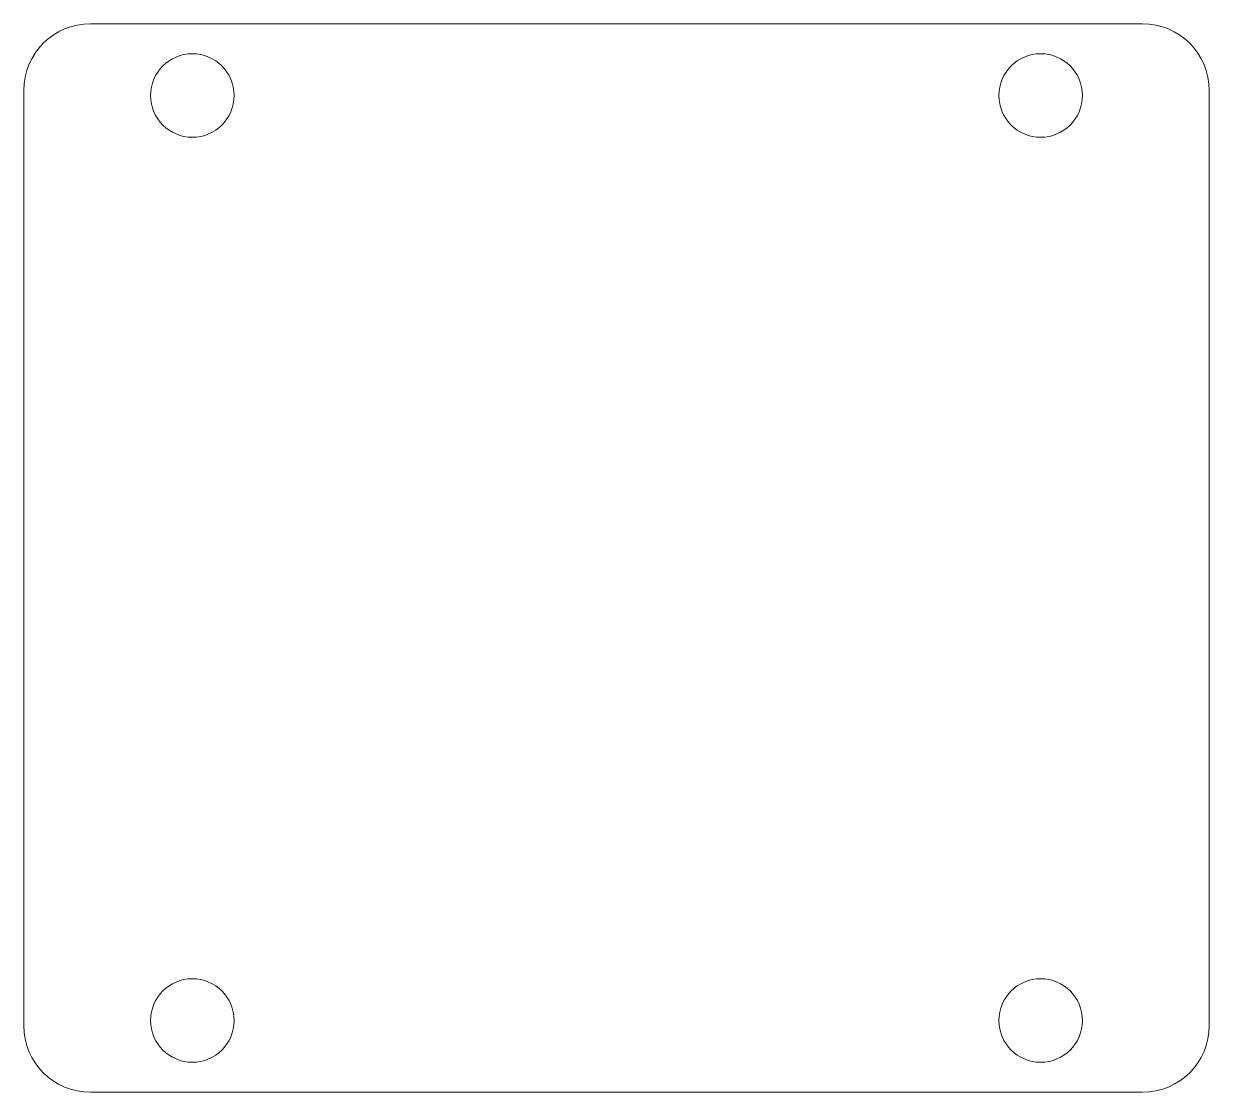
# Model space of a CAD drawing. Header units: millimetres. Extents: x 167 to 202.5, y 272.4 to 304.4.
import ezdxf

# ---------------------------------------------------------------- set-up
doc = ezdxf.new("R2010")
doc.units = ezdxf.units.MM
doc.header["$LTSCALE"] = 2

msp = doc.modelspace()

# ---------------------------------------------------------------- linework, layer by layer
at = {"color": 7, "linetype": 'Continuous', "lineweight": 18}
for p, q in [((169.018, 304.426), (200.518, 304.426)), ((167.018, 302.426), (167.018, 274.426)), ((202.518, 302.426), (202.518, 274.426)), ((169.018, 272.426), (200.518, 272.426))]:
    msp.add_line(p, q, dxfattribs=at)
for centre in [(172.068, 302.276), (197.468, 302.276), (172.068, 274.576), (197.468, 274.576)]:
    msp.add_circle(centre, 1.25, dxfattribs=at)
for centre, start, end in [((169.018, 302.426), 90, 180), ((200.518, 302.426), 0, 90), ((169.018, 274.426), 180, 270), ((200.518, 274.426), 270, 0)]:
    msp.add_arc(centre, 2, start, end, dxfattribs=at)

doc.saveas('drawing.dxf')
